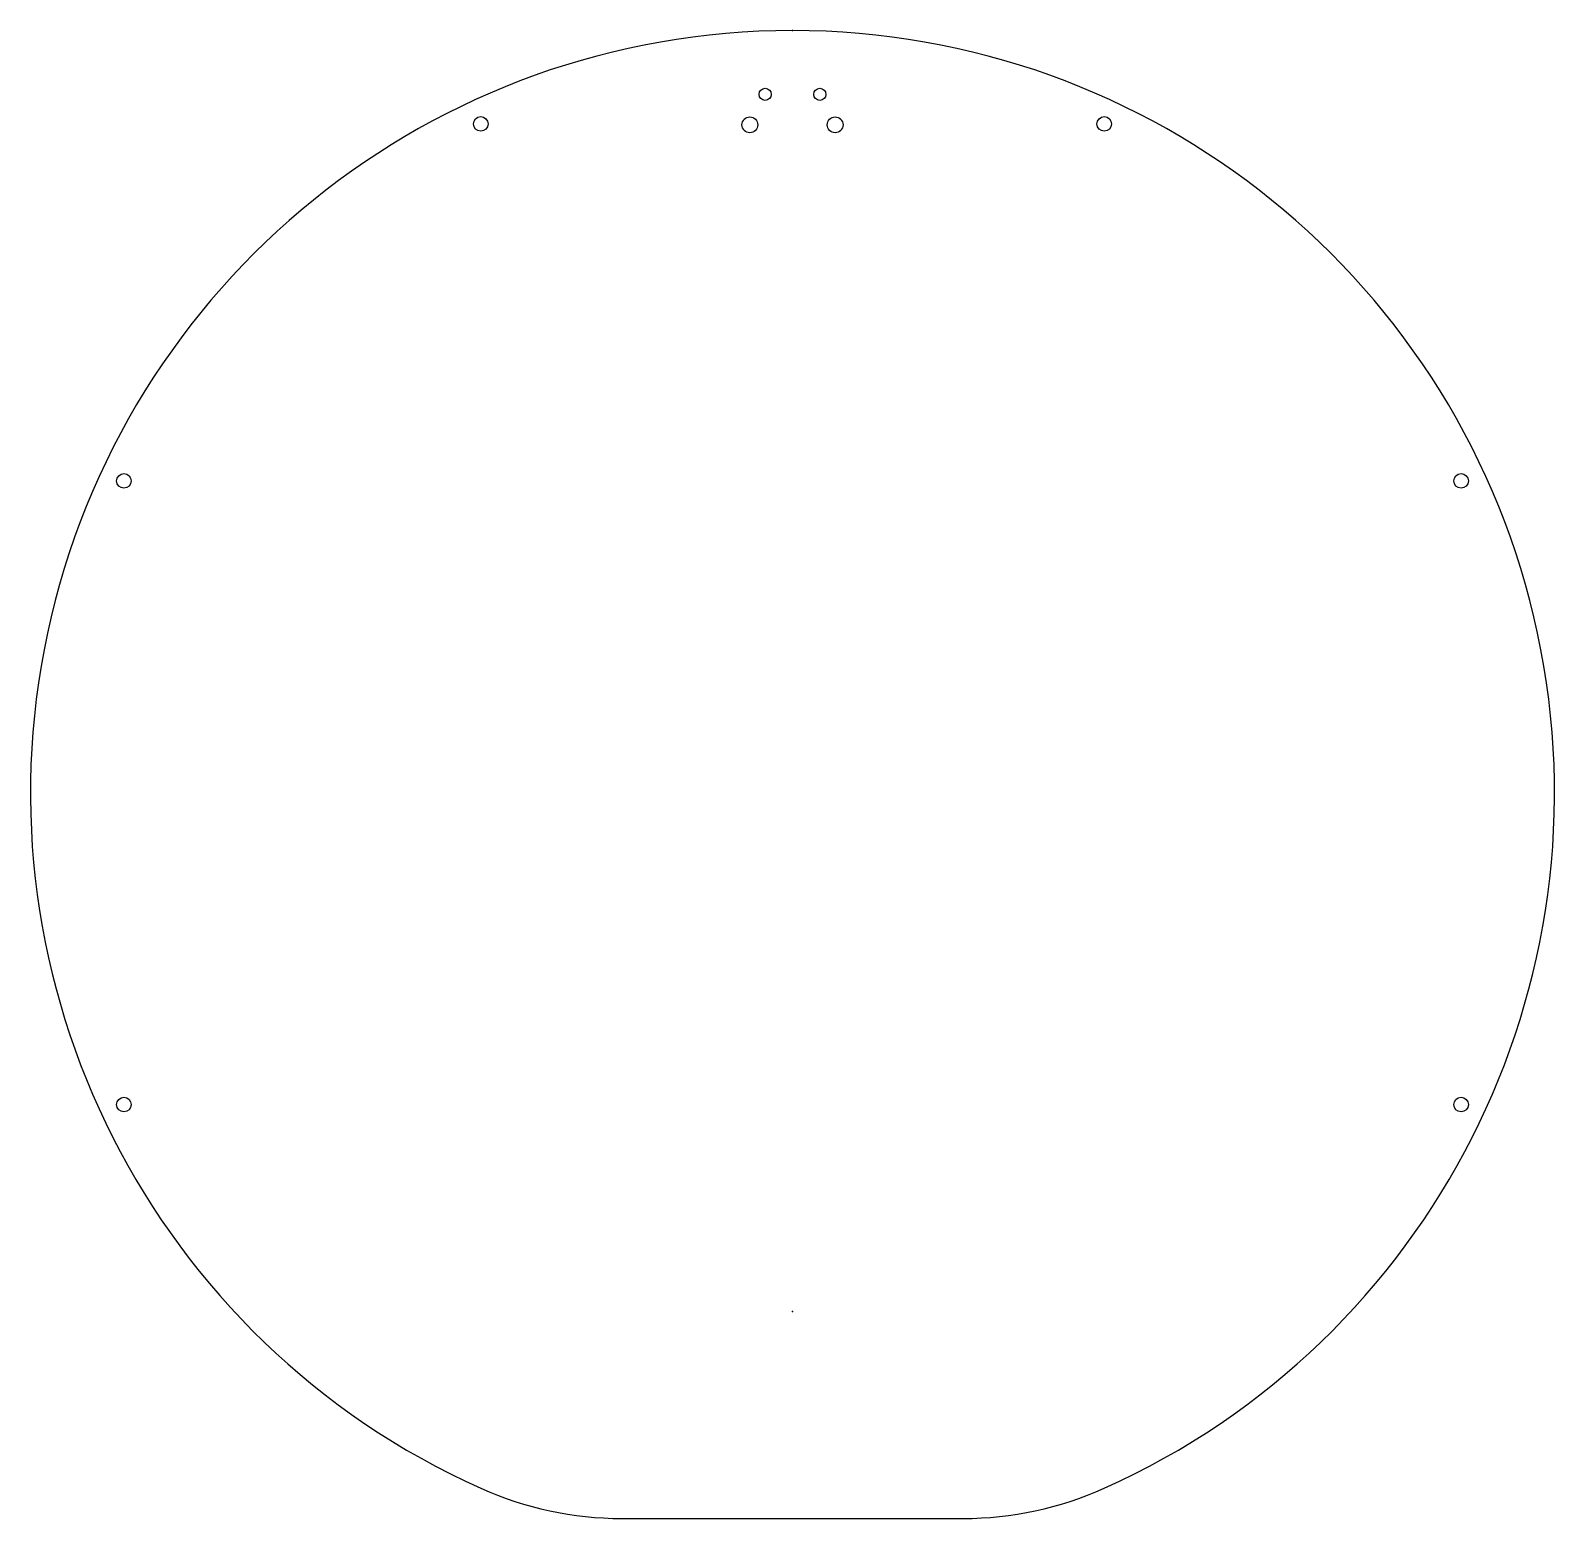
# Model space of a CAD drawing. Header units: millimetres. Extents: x -63 to 63, y -60 to 63.
import ezdxf

# ---------------------------------------------------------------- set-up
doc = ezdxf.new("R2010")
doc.units = ezdxf.units.MM
doc.header["$PDSIZE"] = -1

msp = doc.modelspace()

# ---------------------------------------------------------------- linework, layer by layer
at = {"color": 7, "linetype": 'Continuous'}
msp.add_line((-14.02, -59.6), (14.02, -59.6), dxfattribs=at)
for centre, radius in [((-2.25, 57.36), 0.5), ((2.25, 57.36), 0.5), ((-25.61, 54.93), 0.6), ((-3.5, 54.86), 0.65), ((3.5, 54.86), 0.65), ((25.61, 54.93), 0.6), ((-54.93, 25.61), 0.6), ((54.93, 25.61), 0.6), ((-54.93, -25.61), 0.6), ((54.93, -25.61), 0.6)]:
    msp.add_circle(centre, radius, dxfattribs=at)
for centre, radius, start, end in [((0, 0), 62.6, 294.1494, 245.8506), ((-14.02, -31.28), 28.32, 245.8506, 270), ((14.02, -31.28), 28.32, 270, 294.1494)]:
    msp.add_arc(centre, radius, start, end, dxfattribs=at)
for p in [(0, 62.6), (0, -42.6)]:
    msp.add_point(p, dxfattribs=at)

doc.saveas('drawing.dxf')
